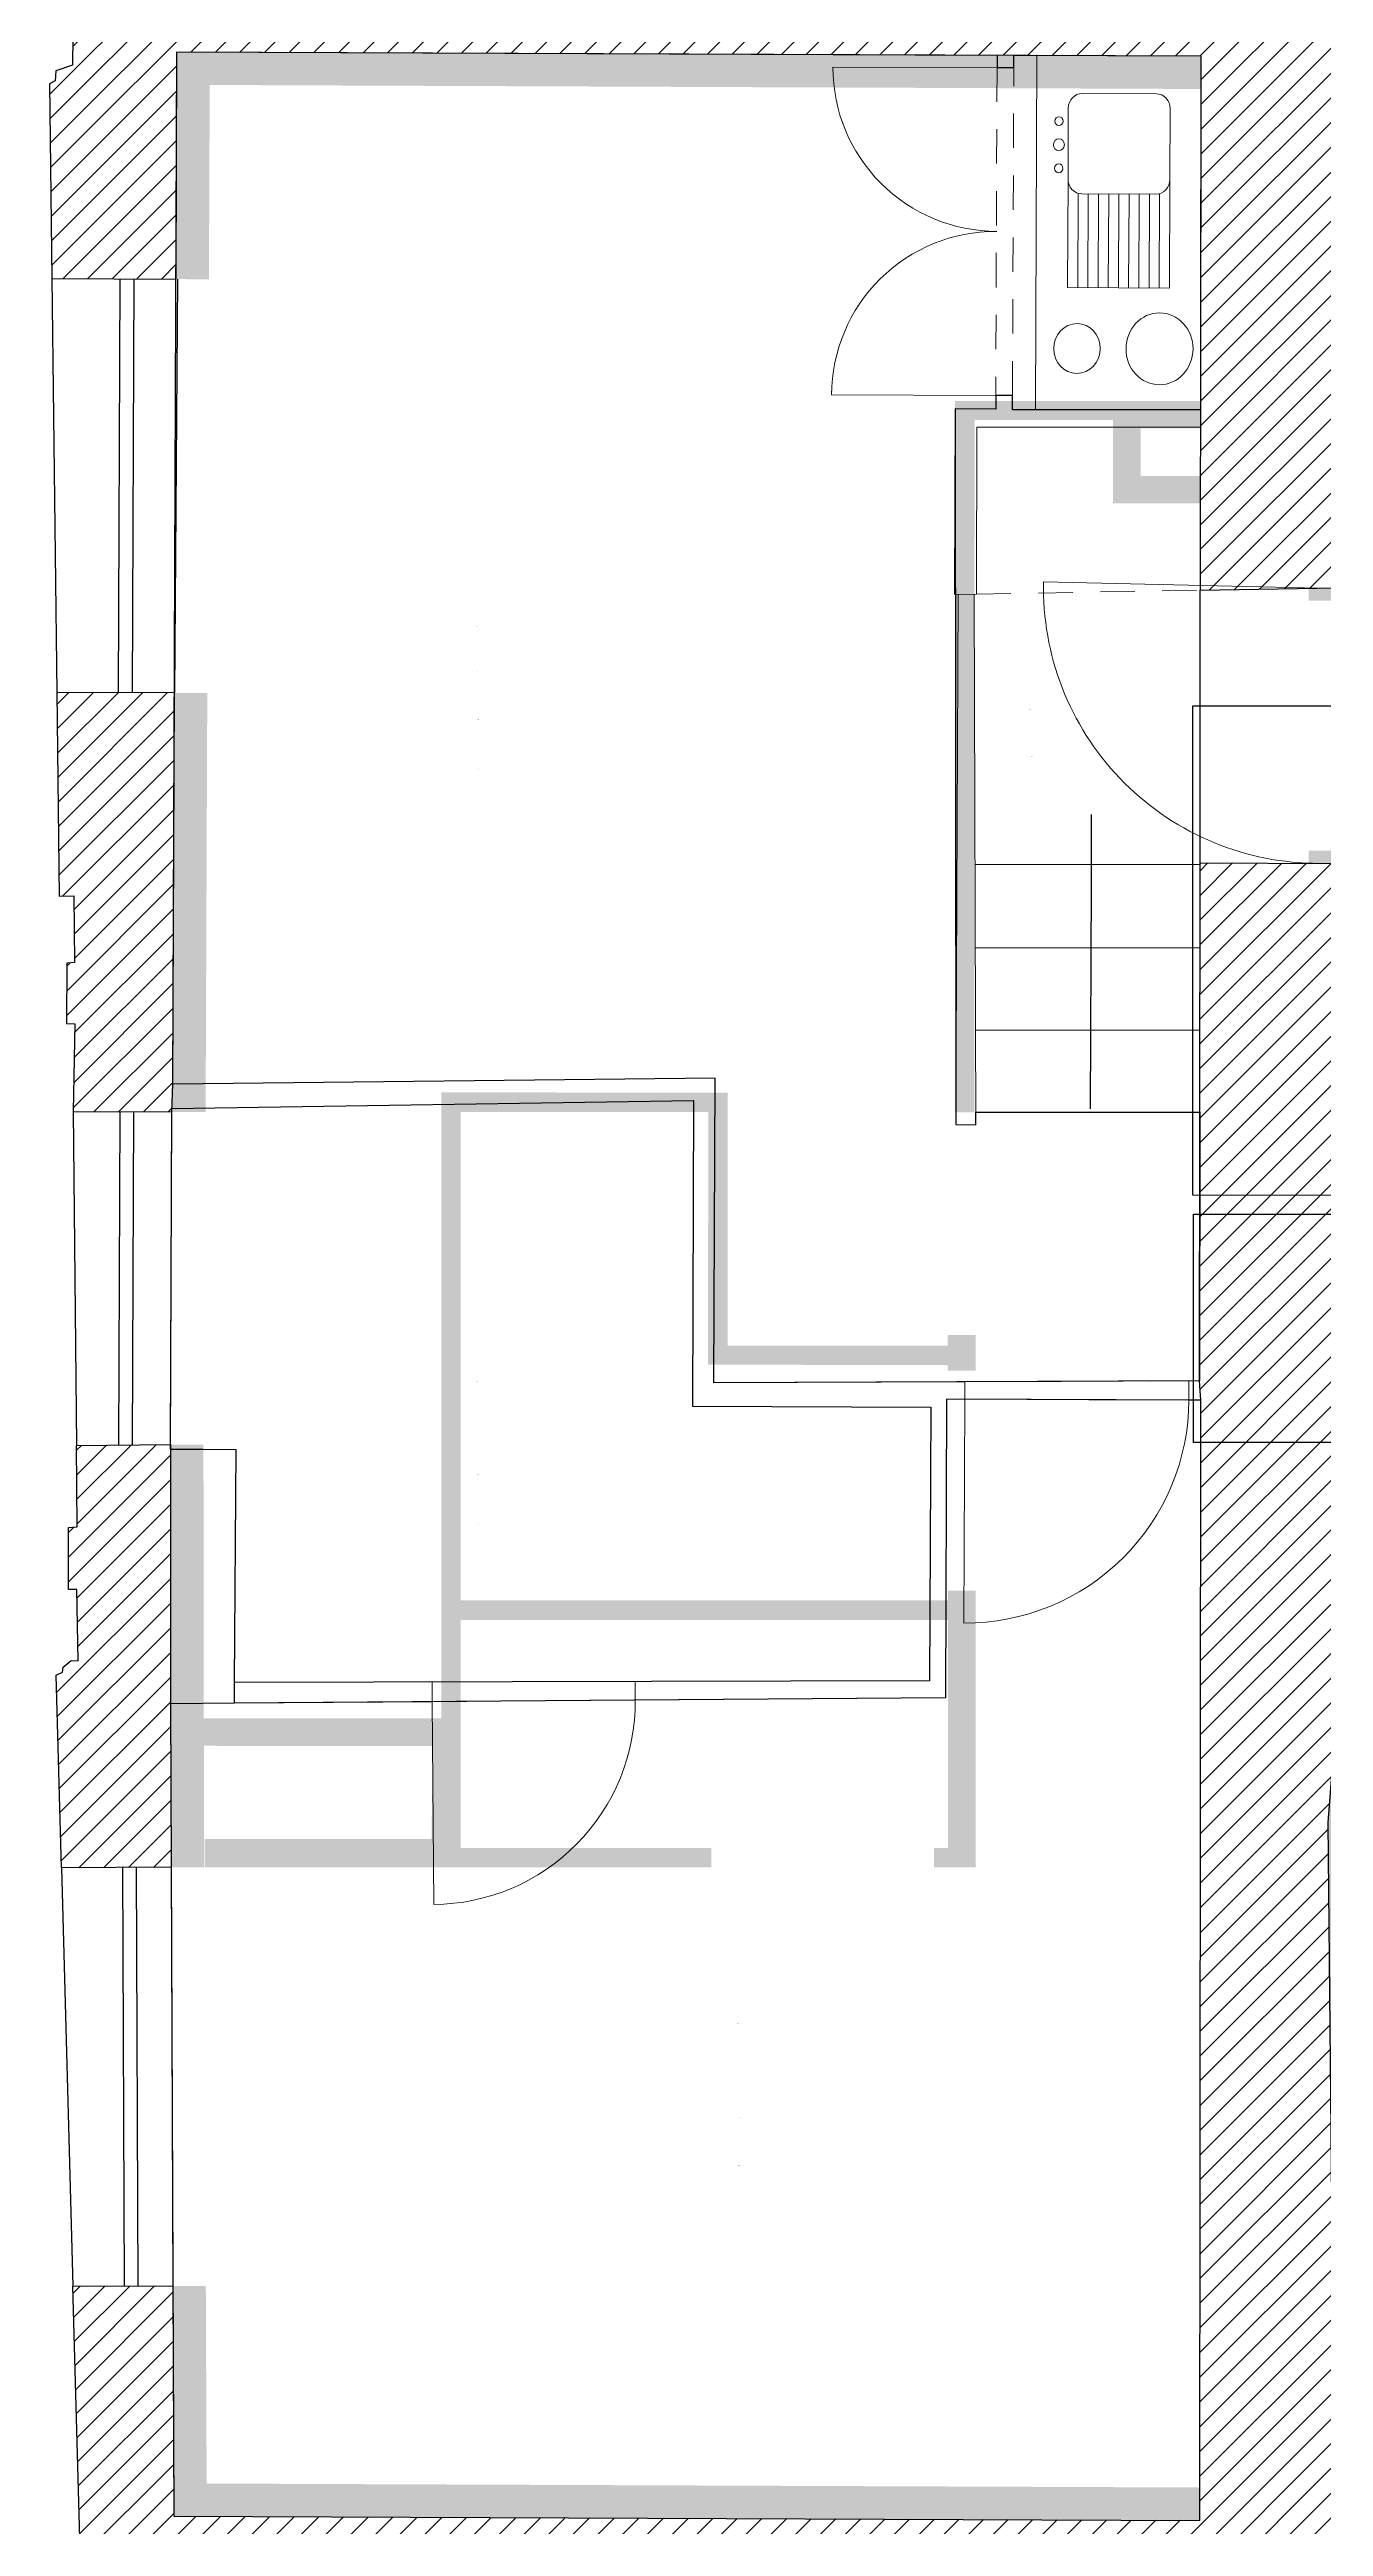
# Model space of a CAD drawing. Header units: metres. Extents: x -228 to 369, y -174 to 385.
# Drawn here: x 80 to 84.63, y 9.14 to 18.15 of the extents above; entities that cross this region are included whole.
import ezdxf
from ezdxf.enums import TextEntityAlignment as Align

# ---------------------------------------------------------------- set-up
doc = ezdxf.new("R2010")
doc.units = ezdxf.units.M
doc.linetypes.add('CACHE', pattern=[9.524999999999999, 6.349999999999999, -3.174999999999999])
doc.linetypes.add('CACHE2', pattern=[0.1875, 0.125, -0.0625])
for name, color, linetype in [('010_mur', 2, 'Continuous'), ('030_menuiserie', 1, 'Continuous'), ('070_trait-fin', 4, 'Continuous'), ('077_textes-1', 243, 'Continuous')]:
    doc.layers.add(name, color=color, linetype=linetype)
doc.layers.add('060_repères murs', color=104, linetype='Continuous', lineweight=0)
doc.layers.add('102_demol', color=10, linetype='Continuous', lineweight=5)
doc.layers.add('091_surfaces', color=60, linetype='Continuous', plot=False)
doc.layers.add('092_surfaces projet', color=60, linetype='Continuous', plot=False)
doc.styles.add('clem', font='swissc.ttf')
pattern_1 = [(45, (-103.05373800496132, -13.210962721703547), (-0.0449012806, 0.0449012806), [])]

# ---------------------------------------------------------------- blocks, each defined once
blk = doc.blocks.new('R+1 Projet')
at = {"layer": '010_mur'}
h = blk.add_hatch(dxfattribs=at)
h.set_pattern_fill('ANSI31', color=4, scale=0.02)
h.set_pattern_definition(pattern_1)
h.paths.add_polyline_path([(-11.804457815504467, 12.118766791894162), (-10.86187814021232, 12.122532927163702), (-10.807843202213299, 12.122317166687134), (-10.773001586594111, 12.121906286140293), (-10.76979796741136, 12.499809528110632), (-11.57468503097789, 12.500578974907691), (-11.574175238387069, 12.513657684576751), (-11.710971716382447, 12.512307834803943), (-11.711730076350687, 12.498257816173423), (-12.372259680040262, 12.488472950888394), (-12.406210457448362, 12.508731184489733), (-12.499032577815415, 12.506780497131402), (-12.522894778708832, 12.53551147856036), (-12.75520256104322, 12.534364368142851), (-12.75490472290436, 12.608954764991502), (-12.89333176482283, 12.611791117006652), (-12.89440541546373, 12.533398294277722), (-13.19213645064232, 12.484083618377914), (-13.555917248992081, 12.481874511392382), (-13.53863806790749, 8.245270460756148), (-13.6821056631178, 8.242795422472701), (-13.68358072028884, 8.21232620895069), (-17.45094311784687, 8.238737074572128), (-17.45247965153187, 8.272161079279178), (-17.66123324933691, 8.265475588808767), (-17.667951406688697, 8.046615409551015), (-17.64457418415095, 8.046522064645252), (-17.64792629934938, 7.834332621678769), (-17.70812213583715, 7.813687097233343), (-17.71077342823261, 7.776938103502763), (-17.73085103540496, 7.766993138421677), (-17.72243273203716, 7.058094335620117), (-17.271166506367948, 7.056292437790836), (-17.267864582840808, 7.883224280816213), (-13.54712452687458, 7.868367424609897), (-13.54889003341213, 5.924892285593669), (-13.05424737667596, 5.933618519223819), (-13.05340019593805, 6.145785632439219), (-12.98154450071754, 6.145498714844289), (-12.997186160511228, 8.649966163828793), (-12.984589983760559, 9.198499158337793), (-12.97946217289562, 9.272259181565024), (-12.97119538551986, 11.342588769218422), (-12.97119538551986, 12.123425559047613)])
h = blk.add_hatch(dxfattribs=at)
h.set_pattern_fill('ANSI31', color=4, scale=0.02)
h.set_pattern_definition(pattern_1)
h.paths.add_polyline_path([(-17.28631225777037, 4.0278565000768864), (-17.282853479815998, 4.128279074980965), (-17.27717608338044, 5.551257401747426), (-17.70455903233418, 5.552963934935979), (-17.69576835363147, 4.812707693754055), (-17.642410968028088, 4.813937359137634), (-17.6404976626908, 4.570802296847541), (-17.668624307553358, 4.568750902070022), (-17.66882697908357, 4.349012606968609), (-17.63964852955334, 4.347505398751091), (-17.6447258035756, 4.029287638598616)])
h.paths.add_polyline_path([(-17.61804934940392, -1.2474363171556617), (-17.64577849843881, -0.24323743619926996), (-17.28253657386176, -0.24168277785400316), (-17.278949805787228, -1.0797220553111402), (-13.55084236026767, -1.0946083200108843), (-13.5466908650543, 2.9794908102945192), (-13.55150182396322, 3.049825481944717), (-13.549790704806181, 4.93343077992613), (-13.05824894359812, 4.931468063343637), (-13.07149049333897, 1.6152618087122392), (-13.085077358123849, 1.4431773799640357), (-13.045997896383959, -2.5410611844294184), (-13.59832634867958, -2.535954220874264), (-13.6015783745654, -1.827889913133695), (-13.717906037115421, -1.8242684776635725), (-13.702145578346212, -1.4571971529642178), (-17.426757306942118, -1.4448052998274217), (-17.437137987848438, -1.474107712203404), (-17.66001204186021, -1.4746853880511481), (-17.65764940308301, -1.2502126560307807)])
h.paths.add_polyline_path([(-10.893363628236294, -5.757968302533554), (-10.829610028206263, -6.120839350369206), (-10.820030641008234, -6.164803270734993), (-11.345958657534176, -6.295703517895889), (-11.365444964872404, -6.207985536894411), (-12.74038062141157, -6.443215566566215), (-13.555917249561348, -6.522433814381657), (-13.55020196048335, -4.49289993832208), (-13.58933912837496, -4.492743664416777), (-13.59238082385662, -3.830474605765048), (-13.03344231715753, -3.8211305795804953), (-13.01114592332484, -6.094297818841879)])
h.paths.add_polyline_path([(-11.943981120039663, 1.6122765196237152), (-7.260497501372992, 1.5998761321618797), (-7.260620286626182, 1.6935307554685277), (-7.026714037903039, 1.693837415549206), (-7.027936660736559, 1.397439520953049), (-7.261510896220097, 1.3983721795122261), (-7.261414682757204, 1.4224678190564743), (-10.698802952309743, 1.436193246840558), (-10.759548899368857, 1.433891589413688), (-11.943981119878645, 1.4386210046330121)])
h.paths.add_polyline_path([(-7.022889106824586, 2.621107451379357), (-7.024804522529886, 2.1567572308778473), (-7.261227189455566, 2.15644727175968), (-7.2618376717858695, 2.622093099970662)])
h.paths.add_polyline_path([(-7.263390909133486, 3.947511606450862), (-12.051565095104998, 3.9579832735002847), (-12.050967380682303, 4.107674630263499), (-7.263390909133486, 4.111333636758646), (-7.263390909133486, 4.365127333908312), (-7.015693794014187, 4.365452076335785), (-7.018002261555376, 3.805815121909109), (-7.263390909133486, 3.806827334890549)])
h.paths.add_polyline_path([(-9.643212747523613, 12.498732547962282), (-9.765646328713592, 12.498849590627213), (-9.7731454227036, 12.110115172550282), (-7.9785595563106835, 12.088951962718562), (-7.93018076448916, 12.043812177979413), (-7.893882744118127, 10.932679209369963), (-7.901154705533008, 9.229060792621452), (-7.910720042784924, 9.156948811401232), (-7.925115054281269, 5.551870493690803), (-7.010815448928588, 5.548099065137938), (-7.010752239893954, 5.563422699108051), (-6.955629511415863, 5.5605758335063005), (-6.952782119174627, 6.073450435107805), (-7.584127700582867, 6.07864264337797), (-7.547094440292167, 11.989220695322143), (-7.505382920420997, 11.989054141874652), (-7.503020374584484, 12.496570064331753), (-7.69344260129521, 12.500641207154981), (-7.694009453679792, 12.576321055828592), (-7.831363498128303, 12.575130400572812), (-7.835963350128987, 12.511648707437123), (-8.031595619573455, 12.507404099041304), (-8.032625872598038, 12.489204143323294), (-8.145605431948534, 12.490613060111352), (-8.14569724758043, 12.467618891516464), (-8.84038248670866, 12.464849633132543), (-8.843461948097865, 12.485968030805523), (-8.95313553702228, 12.488516867854633), (-8.954244894702532, 12.474802255795222), (-9.642349643714516, 12.482975319251853)])
h.paths.add_polyline_path([(-17.29159721039719, 1.875311684591288), (-17.28905162326188, 1.2805417610576844), (-17.68780779870009, 1.2788351032997887), (-17.70714248684529, 1.9790322919921892), (-17.683327140288487, 1.9900867948375534), (-17.681770318876257, 2.007921139913378), (-17.651958623097048, 2.032331365320133), (-17.6267048845669, 2.0314876739429018), (-17.63212304246099, 2.2903299615238213), (-17.66173022365761, 2.291040949538583), (-17.66259093492092, 2.5166002555191516), (-17.6302469513872, 2.518252150009794), (-17.63305131444122, 2.814775279305176), (-17.291143156969987, 2.8180088701953347), (-17.29121598585542, 2.799769645827182)])
h.paths.add_polyline_path([(-7.964160262261538, -5.014469897450182), (-7.945069575965718, -0.23340930804581217), (-7.938551705405951, -0.15919241008174212), (-7.935186705963098, 0.6835360554396179), (-7.26437591957143, 0.680857521147118), (-7.26326825835884, 0.958259503289737), (-7.029752097120291, 0.957327078118106), (-7.0297886571274635, 0.9484639120996867), (-6.972101787750253, 0.947220724378421), (-6.9724095726377335, 0.44597880486500796), (-7.5801400465386894, 0.44105761826911394), (-7.575870283202349, -5.083503872569272), (-7.521769437039074, -5.0837198961971435), (-7.511198155326747, -5.6021617883257555), (-8.039699792075153, -5.685885436515818), (-8.046164502621286, -5.659562593708689), (-9.280028803467975, -5.869339873120335), (-9.270059892454265, -5.909929822356354), (-9.778977584311397, -6.006231421913398), (-9.790303036290751, -5.959217467679119), (-9.8068282447604, -5.9617872909609275), (-9.86801091838759, -5.595129855703124), (-9.210619709623824, -5.490728157987759), (-7.965485203308871, -5.275035838928554)])
for points in [[(-17.64457418415095, 8.046522064645252), (-17.64792629934938, 7.834332621678769), (-17.70812213583715, 7.813687097233343), (-17.71077342823261, 7.776938103502763), (-17.73085103540496, 7.766993138421677), (-17.72243273203716, 7.058094335620117), (-17.271166506367948, 7.056292437790836), (-17.267864582840808, 7.883224280816213), (-13.54712452687458, 7.868367424609897), (-13.54889003341213, 5.924892285593669), (-13.05424737667596, 5.933618519223819), (-13.05340019593805, 6.145785632439219), (-12.98154450071754, 6.145498714844289), (-12.997186160511228, 8.649966163828793)], [(-17.61804934940392, -1.2474363171556617), (-17.64577849843881, -0.24323743619926996), (-17.28253657386176, -0.24168277785400316), (-17.278949805787228, -1.0797220553111402), (-13.55084236026767, -1.0946083200108843), (-13.5466908650543, 2.9794908102945192), (-13.55150182396322, 3.049825481944717), (-13.549790704806181, 4.93343077992613), (-13.05824894359812, 4.931468063343637), (-13.07149049333897, 1.6152618087122392), (-13.085077358123849, 1.4431773799640357), (-13.045997896383959, -2.5410611844294184), (-13.59832634867958, -2.535954220874264), (-13.6015783745654, -1.827889913133695), (-13.717906037115421, -1.8242684776635725), (-13.702145578346212, -1.4571971529642178), (-17.426757306942118, -1.4448052998274217), (-17.437137987848438, -1.474107712203404), (-17.66001204186021, -1.4746853880511481), (-17.65764940308301, -1.2502126560307807), (-17.61804934940392, -1.2474363171556617)], [(-17.29159721039719, 1.875311684591288), (-17.28905162326188, 1.2805417610576844), (-17.68780779870009, 1.2788351032997887), (-17.70714248684529, 1.9790322919921892), (-17.683327140288487, 1.9900867948375534), (-17.681770318876257, 2.007921139913378), (-17.651958623097048, 2.032331365320133), (-17.6267048845669, 2.0314876739429018), (-17.63212304246099, 2.2903299615238213), (-17.66173022365761, 2.291040949538583), (-17.66259093492092, 2.5166002555191516), (-17.6302469513872, 2.518252150009794), (-17.63305131444122, 2.814775279305176), (-17.291143156969987, 2.8180088701953347), (-17.29121598585542, 2.799769645827182), (-17.29159721039719, 1.875311684591288)]]:
    blk.add_lwpolyline(points, dxfattribs=at)
blk.add_lwpolyline([(-17.28631225777037, 4.0278565000768864), (-17.282853479815998, 4.128279074980965), (-17.27717608338044, 5.551257401747426), (-17.70455903233418, 5.552963934935979), (-17.69576835363147, 4.812707693754055), (-17.642410968028088, 4.813937359137634), (-17.6404976626908, 4.570802296847541), (-17.668624307553358, 4.568750902070022), (-17.66882697908357, 4.349012606968609), (-17.63964852955334, 4.347505398751091), (-17.6447258035756, 4.029287638598616)], close=True, dxfattribs=at)
at = {"layer": '030_menuiserie'}
for p, q in [((-17.475061236246727, 7.057106586011068), (-17.48107081658691, 5.552071550028193)), ((-17.42506163481059, 7.056906938569735), (-17.43107121515077, 5.551871902587008)), ((-17.47937235273635, 2.8169012136777742), (-17.4745340308316, 4.028608066186425)), ((-17.429372751300217, 2.816701566236588), (-17.42453442939546, 4.028408418745238)), ((-17.4583239451933, -0.24243513888912305), (-17.46483899501519, 1.2797893994142941)), ((-17.40832440337148, -0.24222114325995814), (-17.414839453193448, 1.280003395043459))]:
    blk.add_line(p, q, dxfattribs=at)
at = {"layer": '070_trait-fin', "linetype": 'CACHE'}
blk.add_line((-13.549790704806181, 4.93343077992613), (-13.548890033602179, 5.92489228427381), dxfattribs=at)
at = {"layer": '070_trait-fin'}
for p, q in [((-13.94467212566447, 4.855692482722805), (-13.943644772026639, 5.108953787463106)), ((-14.367831588409429, 4.926836173107002), (-13.549795137067742, 4.92855195932847)), ((-13.9479841880294, 4.039208601599675), (-13.94467212566447, 4.855692482722805)), ((-14.36684474288861, 4.625453573398554), (-13.55007115328462, 4.624711594529508)), ((-14.36586428397302, 4.32602147703612), (-13.55034316483168, 4.325280635025846)), ((-14.364882889755501, 4.026303963581158), (-13.550615435236502, 4.025564261574473))]:
    blk.add_line(p, q, dxfattribs=at)
for points in [[(-17.722432730359028, 7.058094335613424), (-17.704559032032808, 5.552963934934814)], [(-17.6447258035756, 4.029287638598616), (-17.63305131444122, 2.814775279305176)], [(-17.68780779870009, 1.2788351032997887), (-17.64577849843881, -0.24323743619926996)]]:
    blk.add_lwpolyline(points, dxfattribs=at)
at = {"layer": '070_trait-fin', "color": 7, "true_color": 0xffffff}
for points in [[(-17.26555710029217, 7.05627003953443), (-17.277176083848858, 5.551257401749318)], [(-17.291143156969987, 2.8180088701953347), (-17.28631225777037, 4.0278565000768864)], [(-17.28905162326188, 1.2805417610576844), (-17.28253657386176, -0.24168277785414904)]]:
    blk.add_lwpolyline(points, dxfattribs=at)
at = {"layer": '091_surfaces'}
for points in [[(-13.55150182396322, 3.049825481944717), (-15.31641775508415, 3.0422607820067786), (-15.311992365890799, 4.150552537430485), (-17.28285853418358, 4.128147666798032), (-17.267864572644097, 7.883224280775499), (-14.28735225796927, 7.871323142234592), (-14.287372514120518, 7.826346065272274), (-14.226636289923258, 7.826102981931079), (-14.22645669745236, 7.871079987224535), (-13.54712452687458, 7.868367424609897), (-13.54797040963922, 6.581061494289914), (-14.23160771795607, 6.581061494289914), (-14.23139971521315, 6.633153624346887), (-14.29229527290674, 6.633396780400508), (-14.29249399010287, 6.583630128827124), (-14.439372918296879, 6.584216613696023), (-14.437062280005302, 3.98133247463571), (-14.36473851029552, 3.981043688592076), (-14.364882890525548, 4.026303963581858), (-13.55061476389912, 4.026303963581858)], [(-13.5466908650543, 2.9794908102945192), (-14.47081612945429, 2.9831808251816248), (-14.475151822803848, 1.897352313769661), (-17.05957412333973, 1.8771274251150323), (-17.29159721039719, 1.875311684591288), (-17.278949805787228, -1.0797220553111402), (-13.55084236026767, -1.0946083200108843)]]:
    blk.add_lwpolyline(points, close=True, dxfattribs=at)
blk.add_lwpolyline([(-17.28626548356504, 4.039570605278131), (-15.39017644289455, 4.068673403892609), (-15.394615302209239, 2.9570083179269253), (-14.52874266382467, 2.953550904727249), (-14.53271451460274, 1.9588428053901588), (-17.05899033134326, 1.9527551097970544), (-17.052459340070378, 2.798816295338329), (-17.291212433484358, 2.800659299598666), (-17.28626548356504, 4.039570605278131)], dxfattribs=at)
at = {"layer": '102_demol'}
for p, q in [((-14.28753185043835, 7.8263461373964684), (-14.28735225793778, 7.871323150119862)), ((-14.226453791681159, 7.871807756542985), (-14.22663628992126, 7.826102982433802)), ((-14.28753184879966, 7.826346137031216), (-14.884011220707869, 7.826614771126479)), ((-14.22663628943828, 7.826102981929145), (-14.287531849443578, 7.826346137704096)), ((-14.29229527290674, 6.633396780400508), (-14.888769949955929, 6.635778490120865)), ((-14.44206850566766, 5.909135286164528), (-14.43937291829843, 6.584216613307364)), ((-14.43937291829843, 6.584216613307364), (-14.292493992055421, 6.583630128834921)), ((-14.292493992055421, 6.583630128834921), (-14.292295274574391, 6.633396779449104)), ((-14.292295274574391, 6.633396779449104), (-14.23139971521315, 6.633153624346887)), ((-14.23139971521315, 6.633153624346887), (-14.23159681829729, 6.583791200803681)), ((-14.23159681829729, 6.583791200803681), (-13.54797040996313, 6.581061494291207)), ((-13.54835395269711, 6.515011619620198), (-13.54797040964116, 6.581061493954767)), ((-14.36065648432068, 6.518255128712918), (-14.36194559503816, 5.9105487736777285)), ((-13.548351677611679, 6.517517208350181), (-14.36065648432068, 6.518255128712918)), ((-13.117640202458679, 5.932500175611349), (-14.11834284506138, 5.955620896584879)), ((-14.36194559503816, 5.9105487736777285), (-14.44206850566766, 5.909135286164528)), ((-14.42936370439969, 5.909359418647947), (-14.437062280005302, 3.98133247463571)), ((-14.36473469045373, 3.9810436733395913), (-14.37105212642647, 5.910388121173309)), ((-17.28285853418358, 4.128147666798032), (-15.311992365890799, 4.150552537430485)), ((-15.311992365890799, 4.150552537430485), (-15.31641775508415, 3.0422607820067786)), ((-17.28285853418358, 4.128147666798032), (-17.28626548356504, 4.039570605278131)), ((-15.39017644289455, 4.068673403892609), (-17.28626548356504, 4.039570605278131)), ((-15.394615301488122, 2.957008317924046), (-15.39017644289455, 4.068673403892609)), ((-14.437062280005302, 3.98133247463571), (-14.36473469045373, 3.9810436733395913)), ((-15.31641775508415, 3.0422607820067786), (-14.404690851749141, 3.04616858287045)), ((-14.47081612945429, 2.9831808251816248), (-14.475151822803848, 1.897352313769661)), ((-14.404419740356419, 2.9829157054888493), (-14.47081612945429, 2.9831808251816248)), ((-14.404419740195411, 2.982915705320629), (-14.40767174820448, 2.168483868423646)), ((-14.404690851749141, 3.04616858287045), (-14.404419740356419, 2.9829157054888493)), ((-13.59028791472181, 3.0496592388479624), (-13.55150182396322, 3.049825481944717)), ((-13.58998790283713, 2.9796636958193266), (-13.59028791472181, 3.0496592388479624)), ((-13.5466908650543, 2.9794908102945192), (-13.58998790283713, 2.9796636958193266)), ((-17.05899033166523, 1.952755110134167), (-16.340507167560236, 1.9545165820702102)), ((-17.05899033134326, 1.9527551097977272), (-17.05839856425704, 1.8771366246748946)), ((-16.340507167560236, 1.9545165820702102), (-16.33994561531716, 1.882759015266347)), ((-15.60255000619687, 1.8885296439300867), (-15.60308054860052, 1.956324496468878)), ((-14.475151822803848, 1.897352313769661), (-15.60255000619687, 1.8885296439300867)), ((-16.33994561531716, 1.882759015266347), (-17.05839856425704, 1.8771366246748946)), ((-16.339945615478168, 1.882759015434567), (-16.3341749884604, 1.14536340635037))]:
    blk.add_line(p, q, dxfattribs=at)
at = {"layer": '102_demol', "ltscale": 0.5}
for p, q in [((-14.14795731899579, 6.583458125843027), (-14.14281427034144, 7.871480317126405)), ((-14.02858828986133, 7.677811549526233), (-14.02961647221153, 7.420207266535581)), ((-13.70837663491318, 7.730201751408167), (-13.97837448468239, 7.731279332463309)), ((-13.65961941968217, 7.41873058063633), (-13.65859123649814, 7.676334864102538)), ((-14.02961647221153, 7.420207266535581), (-14.03119258410483, 7.025323012719602)), ((-13.65961941968217, 7.41873058063633), (-13.66119553090266, 7.0238463274642715)), ((-13.99282360251916, 7.368238418673428), (-13.99419287833549, 7.0251753443983045)), ((-13.979831070514741, 7.366341452020571), (-13.70983322074553, 7.365263870965428)), ((-13.95583126152643, 7.366245667002223), (-13.95719317340004, 7.025027675601304)), ((-13.918831555917969, 7.3660979988491455), (-13.92019346779172, 7.024880007448083)), ((-13.88183185082158, 7.365950329883926), (-13.883193762856209, 7.024732338651084)), ((-13.844832145213259, 7.365802661730848), (-13.84619405708694, 7.024584670329785)), ((-13.807832440277739, 7.365654992933852), (-13.80919435215135, 7.024437001532789)), ((-13.7708327345084, 7.365507324612409), (-13.772194646543031, 7.024289333379711)), ((-13.733833029572889, 7.365359655815411), (-13.735194941446501, 7.024141664414492)), ((-13.696825959860831, 7.36705707036832), (-13.698195235838169, 7.02399399626127)), ((-14.03119258410483, 7.025323012719602), (-13.66119553090266, 7.0238463274642715)), ((-13.54797040999201, 6.5810614929744045), (-14.14795731899579, 6.583458125843027))]:
    blk.add_line(p, q, dxfattribs=at)
at = {"layer": '102_demol', "linetype": 'CACHE2'}
for p, q in [((-14.28753185076031, 7.826346137732909), (-14.292295274574391, 6.633396779449104)), ((-14.23139971421831, 6.633153624654515), (-14.22663628943828, 7.826102981929145)), ((-14.36194559484826, 5.9105487748261645), (-13.5488900342461, 5.92489228494669)), ((-14.404690851427258, 3.046168582534009), (-13.590287914882829, 3.0496592390161816)), ((-14.404419740195411, 2.982915705320629), (-13.58998790283713, 2.9796636958193266)), ((-15.60308054808858, 1.9563244972810208), (-16.340507167560236, 1.9545165820702102)), ((-16.339945615478168, 1.882759015434567), (-15.602550005524058, 1.888529644574009))]:
    blk.add_line(p, q, dxfattribs=at)
at = {"layer": '102_demol'}
for points in [[(-15.394615301488122, 2.957008317924046), (-14.52874266382929, 2.953550903571886), (-14.53271451460274, 1.9588428053901588), (-15.60308054860052, 1.956324496468878)], [(-17.29121598585542, 2.799769645827182), (-17.052459340070378, 2.798816295338329), (-17.05957412333973, 1.8771274251150323), (-17.29159721039719, 1.875311684591288)]]:
    blk.add_lwpolyline(points, dxfattribs=at)
for centre, radius, start, end in [((-14.28753184879966, 7.826346137031216), 0.5964794320439049, 179.9741959079642, -90.0258040828644), ((-14.29229527290674, 6.633396780400508), 0.5964794320439047, 89.7712204565834, 179.7712204757602), ((-13.117640202458679, 5.932500175611349), 1.000969703346948, 178.6764458889929, -91.32355409265891), ((-14.404419740195411, 2.982915705320629), 0.8144383292776668, -90.22877953424518, -0.228779524239817), ((-16.339945615478168, 1.882759015434567), 0.7374181882651298, -89.55163031621127, 0.44836969212657224)]:
    blk.add_arc(centre, radius, start, end, dxfattribs=at)
at = {"layer": '102_demol', "ltscale": 0.5}
for centre, major_axis, ratio, start_param, end_param in [((-13.978588688144919, 7.677611997426139), (-0.000214289847614584, -0.05366733452272106), 0.9316579962627022, 3.141594559216853, 4.71239070862291), ((-13.708590839048439, 7.676534415726929), (-0.000214293488264917, -0.053667334849689434), 0.9316579926772276, 1.570798590669141, 3.141594095080391), ((-13.979616870495041, 7.420007714435489), (-0.00021429186374565898, -0.053667335330985964), 0.9316579820917923, 4.7123907435660755, 1.7545831723e-06), ((-13.709619021398648, 7.418930132736424), (-0.000214287870526593, -0.053667334700303146), 0.9316579933169997, 1.6881748808e-06, 1.570798020699357)]:
    blk.add_ellipse(centre, major_axis=major_axis, ratio=ratio, start_param=start_param, end_param=end_param, dxfattribs=at)
for centre, major_axis, ratio in [((-14.06292926055535, 7.545098368533946), (-8.570697735898501e-05, -0.021466933739103793), 0.9316580072395185), ((-14.062586534477118, 7.630966105108675), (-6.4294691509875e-05, -0.01610020033037813), 0.9316580257164807), ((-14.06327198679453, 7.459230632127438), (-6.4295743951207e-05, -0.01610020015861039), 0.9316580253721514), ((-13.99707349558284, 6.804021389012341), (-0.000362311787551954, -0.09073850180311897), 0.9316579794197871), ((-13.697082702588489, 6.802824103793101), (-0.000521765933974589, -0.1306716887862951), 0.9316579869726507)]:
    blk.add_ellipse(centre, major_axis=major_axis, ratio=ratio, dxfattribs=at)
at = {"layer": '077_textes-1', "style": 'clem'}
for s, p in [('Palier', (-14.169357493003009, 5.490293342805671)), ('Z: 204.42m', (-14.166467025332638, 5.3205315806248095))]:
    blk.add_text(s, height=0.0012, dxfattribs=at).set_placement(p)
at = {"layer": '091_surfaces', "style": 'clem'}
for s, p in [('Séjour', (-16.180303731287307, 5.7937033809488625)), ('14  m²', (-16.175625211229598, 5.6274826712197665)), ('Z: 203.79m', (-16.177413263616938, 5.452406196292285)), ('hsp : 2.62m', (-16.17920131600429, 5.2773297213648025)), ("Salle d'eau", (-16.180303731287307, 3.048040356076672)), ('5  m²', (-16.175625211229598, 2.881819646347576)), ('Z: 203.81m', (-16.177413263616938, 2.706743171420094)), ('hsp : 2.60m', (-16.17920131600429, 2.531666696492612)), ('Chambre', (-15.23151694718079, 0.7123650280105358)), ('12  m²', (-15.226838427123068, 0.5461443182814398)), ('Z: 203.79m', (-15.228626479510421, 0.3710678433539578)), ('hsp : 2.62m', (-15.230414531897768, 0.1959913684264747))]:
    blk.add_text(s, height=0.0012, dxfattribs=at).set_placement(p)
at = {"layer": '102_demol', "style": 'clem'}
blk.add_text('Pl', height=0.0012, dxfattribs=at).set_placement((-13.93859193527354, 6.21361537715231), align=Align.MIDDLE_CENTER)
blk = doc.blocks.new('cloisons reperage')
at = {"layer": '060_repères murs', "true_color": 0x7aafdf, "transparency": 33554559}
h = blk.add_hatch(color=143, dxfattribs=at)
h.dxf.hatch_style = 1
h.paths.add_polyline_path([(-30.76944094094048, -15.483286579543169), (-30.76148177107136, -12.735413110128567), (-28.68296896805714, -12.73650084952635), (-28.68296896805602, -12.616501768258459), (-30.8811627669818, -12.614982495351137), (-30.889429554357523, -15.466148872833728), (-30.89062627717489, -15.483362905318529)])
h.paths.add_polyline_path([(-30.76948915958196, -15.555690232956788), (-30.89491975820684, -15.555690232956788), (-30.90715354197313, -16.08844189056996), (-30.89151188217944, -18.59290933955446), (-30.771512048347358, -18.5931988104979)])
h.paths.add_polyline_path([(-27.6831128041726, -12.62829288184838), (-27.68311280390231, -12.748301225783289), (-25.959384614016223, -12.769278247255958), (-25.93120382624111, -15.502039451957687), (-25.932071003650982, -15.508577003059976), (-25.81112208699491, -15.509347261777288), (-25.80385012558003, -13.805728845028788), (-25.84014814595106, -12.694595876419328), (-25.88852693777302, -12.649456091680179), (-27.200075869364852, -12.63398924397232)])
h.paths.add_polyline_path([(-25.82068742424683, -15.581459242997518), (-25.94068646762507, -15.580980089051627), (-25.955561084726362, -19.30617055609153), (-25.17513179462007, -19.30928679874226), (-25.175261893306548, -19.18925927908007), (-25.835082783394828, -19.18662462638704)])
h.paths.add_polyline_path([(-35.18113277061228, -17.68183582127719), (-35.06113292989328, -17.68211561660791), (-35.058312072963744, -16.975661971250197), (-31.457155535335637, -16.99030096558672), (-31.457155535335637, -16.869768137822177), (-35.17783087731948, -16.8549115501213)])
h.paths.add_polyline_path([(-35.2011105384319, -21.92039918420342), (-35.08111042739455, -21.92039918420342), (-35.07975645770381, -22.91568979710021), (-35.20133818070373, -22.91599675718597)])
h.paths.add_polyline_path([(-35.07962042008091, -22.915843277143093), (-35.0791604430527, -23.45771670045516), (-35.19946306028385, -23.458015886226978), (-35.20091149920918, -22.915843277143093)])
h.paths.add_polyline_path([(-35.18714346509437, -19.18715065265013), (-35.06714250821241, -19.18715065265133), (-35.073225896819054, -20.71067128823515), (-35.19628011682615, -20.71067116266101)])
h.paths.add_polyline_path([(-35.19250395592375, -24.98009083223952), (-35.072548562627134, -24.980090832252902), (-35.06942764448777, -25.69860627263374), (-31.46083956734392, -25.713015298686162), (-31.460809741729584, -25.83301637440964), (-35.18891718724914, -25.818130109709898)])
h.paths.add_polyline_path([(-30.87503474578742, -23.29566112246395), (-30.8621981969287, -23.295755277099232), (-30.86343546931661, -23.12349977977556), (-30.981469837710698, -23.12329776191474), (-30.9950353429295, -23.29618868456502), (-30.95513122414788, -27.27947695069205), (-30.83596107031383, -27.27947695069205)])
h.paths.add_polyline_path([(-30.94230779208349, -28.559538633979248), (-30.82340609328409, -28.55953867019692), (-30.809146505862252, -30.01339652683898), (-30.802487135353168, -30.69236274433713), (-28.82442885314271, -30.378223098079282), (-28.803180684600562, -30.49635248348351), (-30.92111330478674, -30.83270587324063)])
h.paths.add_polyline_path([(-27.7779782998495, -30.333537910101878), (-27.79398819507448, -30.21454495961925), (-25.99493449953809, -29.911250975098547), (-25.964543026786302, -23.93439432440339), (-25.293863190355953, -23.937072337137522), (-25.29323659858761, -23.780149086096827), (-25.17286892752156, -23.780149086096827), (-25.17434330103333, -24.05755053325164), (-25.845154087421072, -24.05487199797627), (-25.87545261546355, -30.01344371685198)])
h.paths.add_polyline_path([(-25.171954468229888, -22.11616792766858), (-25.17119457222361, -22.58195978638171), (-25.29119447070833, -22.58211810707567), (-25.29180515637698, -22.11631495442809)])
h.paths.add_polyline_path([(-25.17058766806033, -23.04487729893019), (-25.17046559393611, -23.13798952879332), (-25.29046477970498, -23.138207825974078), (-25.29025141817359, -23.04503462336679)])
h.paths.add_polyline_path([(-25.17138206423953, -23.315940240457852), (-25.17147827776088, -23.34003587488622), (-25.29329602080914, -23.33954945860453), (-25.29320063340043, -23.31566069062093)])
h.paths.add_polyline_path([(-25.173358290595388, -20.373280720490442), (-25.1733582905954, -20.626791605481188), (-25.29409024653674, -20.6270749770529), (-25.29409024653674, -20.373280720490442)])
h.paths.add_polyline_path([(-25.173358290595612, -20.79074403351796), (-25.1733582903997, -20.93158071950901), (-25.293358658980402, -20.931617944728078), (-25.29305033064542, -20.7906346832035)])
at = {"layer": '060_repères murs', "true_color": 0xf4ee51, "transparency": 33554559}
h = blk.add_hatch(color=41, dxfattribs=at)
h.dxf.hatch_style = 1
h.paths.add_polyline_path([(-34.14661597788345, -20.7103082143933), (-33.2466159778835, -20.71028269666815), (-33.247139979827644, -21.62943901530371), (-32.37685904962624, -21.63131562905063), (-32.37685904962624, -21.56072863500523), (-33.17545284815741, -21.56070219831831), (-33.1754561504409, -20.64004408016807), (-34.21660247417991, -20.639609828200637), (-34.2166294815869, -22.91525554513278), (-34.14663827572636, -22.915256252928558)])
h.paths.add_polyline_path([(-31.77413355660985, -18.12440405051439), (-32.34922290732046, -18.1244040505123), (-32.349222907320474, -20.71237894071863), (-32.279222907320474, -20.7117478035587), (-32.278866620057485, -18.194404050513338), (-31.77413355660985, -18.194404050513338)])
h.paths.add_polyline_path([(-31.064398799045108, -18.80655693096068), (-30.96439944708101, -18.80655693096068), (-30.96439944708101, -18.850881138704402), (-31.064398799045108, -18.850881138704402)])
h.paths.add_polyline_path([(-31.06439879904132, -19.76088084463873), (-30.96439879904163, -19.76088084463873), (-30.96439879904163, -19.80773217961469), (-31.06439879904132, -19.80773217961469)])
h.paths.add_polyline_path([(-29.22872118388074, -15.559435708489298), (-29.22872118388074, -15.947378042557247), (-29.15872118388074, -15.947378042557247), (-29.158721183880857, -15.560140881813439)])
h.paths.add_polyline_path([(-29.15867746822021, -16.84737804306231), (-29.2287215910428, -16.84737723359), (-29.22876530786125, -20.630219704424672), (-29.15872118388074, -20.63012031545473)])
h.paths.add_polyline_path([(-29.80149059412972, -15.483007016856748), (-25.810637064503158, -15.508991373312409), (-25.82020240175507, -15.58110335453263), (-29.80149059412956, -15.555334344494938)])
h.paths.add_polyline_path([(-34.14613095539169, -23.3878565216054), (-33.23582307125393, -23.3878565216054), (-33.23582307125393, -23.45786357967361), (-34.14613095539169, -23.45786357967361)])
h.paths.add_polyline_path([(-32.425701097348266, -23.3878565216054), (-32.3744801825596, -23.3878565216054), (-32.3744801825596, -23.45786362710409), (-32.425701097348266, -23.45786362710409)])
h.paths.add_polyline_path([(-34.14613004452195, -22.48715229632605), (-32.37570109734921, -22.48715229632605), (-32.37570109734921, -22.55847433179779), (-34.14613004452195, -22.55847433179779)])
at = {"layer": '060_repères murs', "true_color": 0xf8991e, "transparency": 33554559}
h = blk.add_hatch(color=30, dxfattribs=at)
h.dxf.hatch_style = 1
h.paths.add_polyline_path([(-34.14663857980748, -22.945325666489808), (-34.14663827572636, -22.915256252928558), (-34.2166294815869, -22.91525554513278), (-35.08280189931343, -22.91599675718597), (-35.08237521781888, -23.01568979710021), (-34.247241908560575, -23.01695999977625), (-34.25239103990525, -23.35508486435665), (-35.077158745636844, -23.354113847452588), (-35.076714690050395, -23.45786629334107), (-34.14642519143476, -23.457961239452132), (-34.14642519143476, -23.01442121321458), (-34.146389669014695, -23.014421237294403)])
h.paths.add_polyline_path([(-31.45952270170783, -18.49731653757391), (-31.77522631556391, -18.49731653757391), (-31.77522631556391, -18.12440405051338), (-31.45818466729047, -18.124404050513338), (-31.45818466729047, -18.22440405051334), (-31.6752263155639, -18.22440405051334), (-31.6752263155639, -18.39731653757391), (-31.45952270170783, -18.39731653757391)])
h.paths.add_polyline_path([(-30.810182289215568, -30.013359207052478), (-30.5102794759558, -30.013359207052478), (-30.5102794759558, -30.64595811383625), (-30.61056408293257, -30.66188303566323), (-30.610489844489972, -30.11268324091549), (-30.808175080001863, -30.112439723356047)])
at = {"layer": '060_repères murs', "true_color": 0x58ba48, "transparency": 33554559}
h = blk.add_hatch(color=85, dxfattribs=at)
h.dxf.hatch_style = 1
h.paths.add_polyline_path([(-32.37570109734921, -22.45099573227986), (-32.2745317219881, -22.45099573227986), (-32.2745317219881, -23.45786362710545), (-32.37570109734921, -23.45786362710545)])
h.paths.add_polyline_path([(-32.37685904962624, -21.52174794208953), (-32.27453172198803, -21.52174794208953), (-32.27453172198803, -21.65130331266236), (-32.37685904962624, -21.65130331266236)])

msp = doc.modelspace()

# ---------------------------------------------------------------- linework, layer by layer
at = {"layer": '092_surfaces projet'}
msp.add_lwpolyline([(84.15707811423505, 15.764377173657854), (84.15707827754933, 13.987177203260222), (85.95867660008331, 13.985744191363972), (85.95867660008324, 14.843012464683513), (85.05707736667958, 14.84353896538555), (85.05707811423504, 15.764402691383003), (84.15707811423505, 15.764377173657854)], dxfattribs=at)
msp.add_lwpolyline([(84.16068839441644, 13.917086228445934), (85.9604049137811, 13.917086228445934), (85.9604049137811, 13.086472977980861), (84.16068839441644, 13.086472977980861)], close=True, dxfattribs=at)

# ---------------------------------------------------------------- block references
msp.add_blockref('R+1 Projet', (97.73371392124089, 10.261591945601252))
at = {"layer": '060_repères murs'}
msp.add_blockref('cloisons reperage', (115.64319628021109, 34.99964411153512), dxfattribs=at)

doc.saveas('drawing.dxf')
